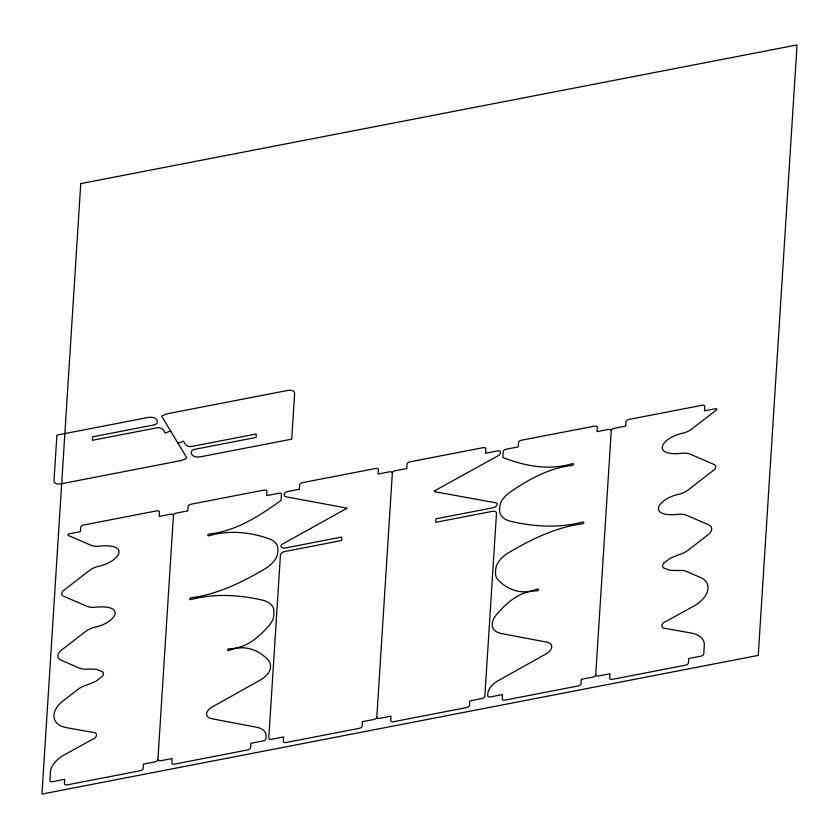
<?xml version="1.0" encoding="UTF-8"?>
<svg xmlns="http://www.w3.org/2000/svg" width="839" height="839" viewBox="0 0 839 839"><rect width="100%" height="100%" fill="white"/><g stroke="black" fill="none" stroke-linecap="round" stroke-linejoin="round"><path stroke-width="1.26" d="M157.91 759.568L173.432 515.377A2.968 1.668 -18.1 0 1 176.41 513.08L187.873 510.857L188.146 506.494A2.968 1.668 -18.1 0 1 191.124 504.197L264.18 490.049A2.968 1.668 -18.1 0 1 266.938 491.245L266.666 495.608L278.705 493.269A2.968 1.668 -18.1 0 1 281.453 494.465L281.075 500.401C259.545 515.88 236.231 531.077 209.205 534.003A1.479 0.829 -18.1 0 0 207.715 535.156A1.479 0.829 -18.1 0 0 209.089 535.754C228.617 530.017 249.372 531.947 268.407 538.502A29.669 16.633 -18.1 0 1 277.929 549.923L277.772 552.398A29.669 16.633 -18.1 0 1 264.075 569.387C241.496 582.591 217.416 594.358 191.187 597.788A1.479 0.829 -18.1 0 0 189.698 598.941A1.479 0.829 -18.1 0 0 191.072 599.539C214.365 593.341 238.832 594.746 262.125 600.074A29.669 16.633 -18.1 0 1 273.975 612.113L273.755 615.669A29.669 16.633 -18.1 0 1 268.868 625.695C258.59 637.588 245.67 648.725 228.932 648.767A1.479 0.829 -18.1 0 0 227.453 649.921A1.479 0.829 -18.1 0 0 228.827 650.508C242.754 644.73 256.252 648.484 266.781 658.51A29.669 16.633 -18.1 0 1 270.494 666.869L270.462 667.383A22.254 12.48 -18.1 0 1 259.618 680.46L212.382 706.858A11.872 6.649 -18.1 0 0 211.627 718.698L256.65 727.245A22.254 12.48 -18.1 0 1 266.078 736.39L265.932 738.656A2.968 1.668 -18.1 0 1 262.953 740.952L250.913 743.281L250.641 747.643A2.968 1.668 -18.1 0 1 247.662 749.94L174.606 764.088A2.968 1.668 -18.1 0 1 171.848 762.903L172.131 758.54L160.668 760.753A2.968 1.668 -18.1 0 1 157.91 759.568A2.968 1.668 -18.1 0 1 154.932 761.864L143.479 764.088L143.196 768.44A2.968 1.668 -18.1 0 1 140.218 770.747L67.162 784.885A2.968 1.668 -18.1 0 1 64.404 783.699L64.687 779.337L52.647 781.665A2.968 1.668 -18.1 0 1 49.889 780.48L50.434 771.932A29.669 16.633 -18.1 0 1 65.211 754.324L92.531 739.337C96.716 738.393 98.729 732.279 92.972 732.395L66.9 727.749A29.669 16.633 -18.1 0 1 54.021 716.852A46.627 26.145 -18.1 0 1 54.074 714.713A29.669 16.633 -18.1 0 1 63.25 700.754L78.163 689.228A14.84 8.317 -18.1 0 1 86.249 685.243L95.541 681.488L102.001 676.706A8.726 4.887 -18.1 0 0 103.438 674.011A8.6 4.824 -18.1 0 0 102.285 671.661M392.348 472.997A2.968 1.668 -18.1 0 0 389.59 471.801L378.127 474.025L378.41 469.662A2.968 1.668 -18.1 0 0 375.652 468.477L302.585 482.624A2.968 1.668 -18.1 0 0 299.617 484.921L299.334 489.273L287.295 491.612A2.968 1.668 -18.1 0 0 284.316 493.909L284.253 494.958A4.447 2.496 -18.1 0 0 286.162 496.793L347.157 508.172L282.481 544.112A2.968 1.668 -18.1 0 0 281.023 545.864L280.992 546.231A4.447 2.496 -18.1 0 0 285.124 548.014L341.767 537.054L341.546 540.536L284.903 551.506A4.447 2.496 -18.1 0 0 280.436 554.957L268.795 738.1A2.968 1.668 -18.1 0 0 271.553 739.285L283.592 736.957L283.309 741.319A2.968 1.668 -18.1 0 0 286.068 742.505L359.134 728.367A2.968 1.668 -18.1 0 0 362.102 726.06L362.385 721.708L373.848 719.484A2.968 1.668 -18.1 0 0 376.816 717.188L392.348 472.997A2.968 1.668 -18.1 0 1 395.316 470.7L406.779 468.477L407.062 464.114A2.968 1.668 -18.1 0 1 410.03 461.817L483.096 447.669A2.968 1.668 -18.1 0 1 485.844 448.865L485.571 453.228L497.611 450.889A2.968 1.668 -18.1 0 1 500.369 452.085L500.296 453.133A4.447 2.496 -18.1 0 1 498.104 455.766L434.592 490.815M611.253 430.617A2.968 1.668 -18.1 0 0 608.495 429.421L597.032 431.645L597.316 427.282A2.968 1.668 -18.1 0 0 594.557 426.097L521.501 440.234A2.968 1.668 -18.1 0 0 518.523 442.541L518.24 446.893L506.211 449.232A2.968 1.668 -18.1 0 0 503.232 451.529L502.855 457.465C524.753 466.117 549.136 470.7 572.198 463.726A1.479 0.829 -18.1 0 1 573.572 464.324A1.479 0.829 -18.1 0 1 572.083 465.477C549.545 467.9 529.346 478.975 510.941 491.549A29.669 16.633 -18.1 0 0 499.708 506.987L499.551 509.462A29.669 16.633 -18.1 0 0 511.391 521.501C534.684 526.829 559.162 528.234 582.444 522.047A1.479 0.829 -18.1 0 1 583.829 522.634A1.479 0.829 -18.1 0 1 582.339 523.788C556.1 527.217 532.02 538.984 509.441 552.188A29.669 16.633 -18.1 0 0 495.755 569.178L495.524 572.733A29.669 16.633 -18.1 0 0 499.236 581.091C509.776 591.117 523.263 594.872 537.201 589.083A1.479 0.829 -18.1 0 1 538.575 589.681A1.479 0.829 -18.1 0 1 537.086 590.834C520.358 590.866 507.427 602.003 497.149 613.907A29.669 16.633 -18.1 0 0 492.273 623.933L492.241 624.447A22.254 12.48 -18.1 0 0 501.67 633.592L546.682 642.139A11.872 6.649 -18.1 0 1 545.937 653.98L498.691 680.387A22.254 12.48 -18.1 0 0 487.847 693.454L487.711 695.72A2.968 1.668 -18.1 0 0 490.458 696.905L502.498 694.577L502.225 698.939A2.968 1.668 -18.1 0 0 504.973 700.125L578.04 685.977A2.968 1.668 -18.1 0 0 581.018 683.68L581.291 679.317L592.754 677.104A2.968 1.668 -18.1 0 0 595.732 674.808L611.253 430.617A2.968 1.668 -18.1 0 1 614.232 428.31L625.684 426.097L625.967 421.734A2.968 1.668 -18.1 0 1 628.946 419.437L702.002 405.289A2.968 1.668 -18.1 0 1 704.76 406.485L704.477 410.837L715.457 408.719A1.479 0.829 -18.1 0 1 716.747 409.002A1.479 0.829 -18.1 0 1 716.38 410.009L691.797 429.002A14.84 8.317 -18.1 0 1 683.418 433.06C661.069 437.518 650.372 456.689 682.149 453.301A14.84 8.317 -18.1 0 1 690.224 454.182L714.136 464.512A5.936 3.325 -18.1 0 1 715.657 466.652L715.615 467.344A5.936 3.325 -18.1 0 1 713.779 470.134L688.043 490.018A14.84 8.317 -18.1 0 1 679.663 494.077C657.304 498.534 646.544 517.715 678.373 514.328A14.84 8.317 -18.1 0 1 686.438 515.219L708.64 524.805A11.872 6.649 -18.1 0 1 711.682 529.084L711.682 529.22A11.872 6.649 -18.1 0 1 708.011 534.81L687.865 550.363A14.819 8.306 -18.1 0 1 679.779 554.348L670.476 558.103L664.016 562.885M434.497 490.867L434.445 491.644L495.786 502.813A2.968 1.668 -18.1 0 1 497.066 504.029L497.034 504.407A4.447 2.496 -18.1 0 1 492.577 507.857L435.934 518.827L435.714 522.309L492.357 511.35A4.447 2.496 -18.1 0 1 496.489 513.132L484.848 696.276A2.968 1.668 -18.1 0 1 481.869 698.572L469.83 700.901L469.546 705.263A2.968 1.668 -18.1 0 1 466.578 707.56L393.512 721.708A2.968 1.668 -18.1 0 1 390.754 720.512L391.037 716.16L379.574 718.373A2.968 1.668 -18.1 0 1 376.816 717.188M102.327 671.63L96.317 669.26L87.277 669.061A14.819 8.306 -18.1 0 1 79.495 668.148L60.859 660.094A11.872 6.649 -18.1 0 1 57.818 655.815L57.818 655.679A11.872 6.649 -18.1 0 1 61.488 650.099L85.484 631.568A14.84 8.317 -18.1 0 1 93.863 627.499C116.222 623.062 126.93 603.986 95.153 607.247A14.84 8.317 -18.1 0 1 87.088 606.356L63.271 596.078A5.936 3.325 -18.1 0 1 61.75 593.939L61.792 593.246A5.936 3.325 -18.1 0 1 63.628 590.446L89.469 570.489A14.84 8.317 -18.1 0 1 97.848 566.419C120.187 562.004 130.884 542.823 99.149 546.179A14.84 8.317 -18.1 0 1 91.084 545.298L68.337 535.471A1.479 0.829 -18.1 0 1 68.085 534.579A1.479 0.829 -18.1 0 1 69.448 533.782L80.429 531.664L80.701 527.301A2.968 1.668 -18.1 0 1 83.68 525.004L156.746 510.857A2.968 1.668 -18.1 0 1 159.494 512.042L159.221 516.404L170.684 514.192A2.968 1.668 -18.1 0 1 173.432 515.377M664.058 562.896A8.6 4.824 -18.1 0 0 662.558 565.759A8.726 4.887 -18.1 0 0 663.722 567.951L669.7 570.331L678.751 570.53A14.84 8.317 -18.1 0 1 686.522 571.453L700.324 577.41A29.669 16.633 -18.1 0 1 707.938 588.118A46.627 26.145 -18.1 0 1 707.707 590.299A29.669 16.633 -18.1 0 1 693.108 606.513L665.788 621.5C661.426 622.412 659.811 628.663 665.442 628.453L691.42 633.088A29.669 16.633 -18.1 0 1 704.299 645.338L703.753 653.885A2.968 1.668 -18.1 0 1 700.775 656.192L688.735 658.521L688.462 662.883A2.968 1.668 -18.1 0 1 685.484 665.18L612.418 679.328A2.968 1.668 -18.1 0 1 609.67 678.132L609.943 673.769L598.48 675.993A2.968 1.668 -18.1 0 1 595.732 674.808M177.627 442.635A1.479 0.829 -18.1 0 0 179.431 442.793L183.531 441.125C184.58 444.974 188.303 447.491 192.183 446.369L256.252 433.962L256.031 437.455L194.428 449.379A2.968 1.668 -18.1 0 0 191.449 451.676L191.397 452.546A10.383 5.821 -18.1 0 0 201.035 456.71L291.72 439.154L294.625 393.397A7.415 4.164 -18.1 0 0 287.746 390.429L169.541 413.312A14.84 8.317 -18.1 0 0 164.612 414.781L162.923 415.473A1.479 0.829 -18.1 0 0 162 416.763L186.625 457.517A1.479 0.829 -18.1 0 1 185.692 458.797L184.003 459.489A14.84 8.317 -18.1 0 1 179.074 460.968L60.88 483.851A7.415 4.164 -18.1 0 1 53.99 480.873L56.895 435.116L147.58 417.56A10.383 5.821 -18.1 0 1 157.218 421.723L157.166 422.594A2.968 1.668 -18.1 0 1 154.187 424.901L92.584 436.825L92.363 440.307L156.432 427.911C160.322 426.778 164.035 429.295 165.094 433.155L169.184 431.477A1.479 0.829 -18.1 0 1 170.988 431.645M80.754 183.605L41.95 794.072L758.246 655.395L797.05 44.928L80.754 183.605"/></g></svg>
